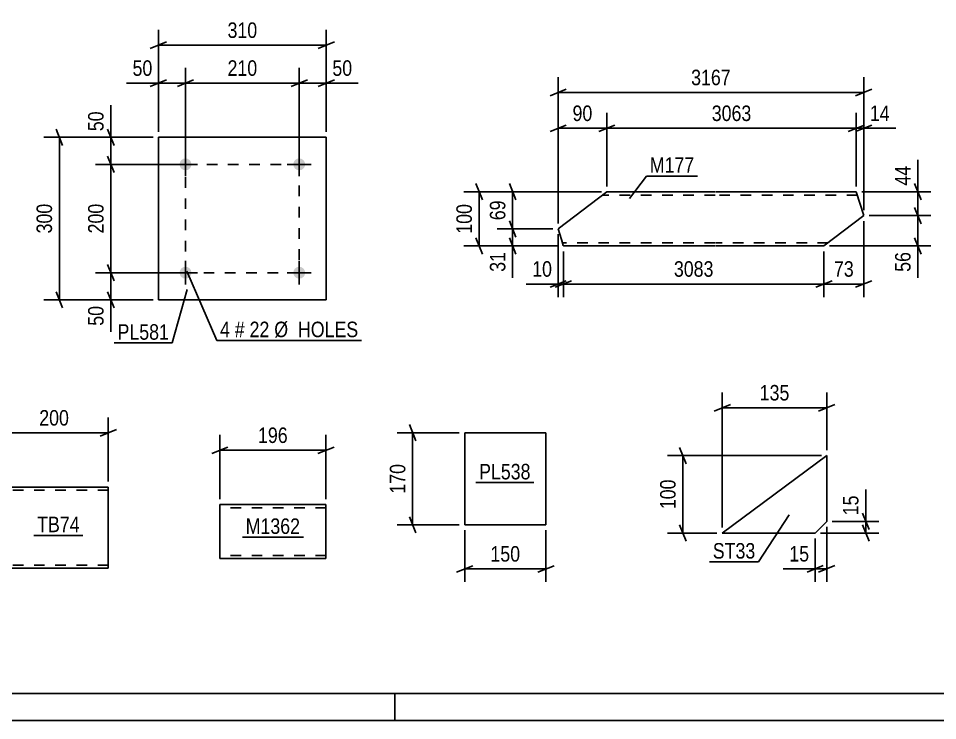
# Model space of a CAD drawing. Header units: millimetres. Extents: x 0 to 841, y 0 to 594.
# Drawn here: x 141.5 to 311.2, y 0 to 129.6 of the extents above; entities that cross this region are included whole.
import ezdxf

# ---------------------------------------------------------------- set-up
doc = ezdxf.new("R2010")
doc.units = ezdxf.units.MM
doc.linetypes.add('DXK_LINE_DOT2', pattern=[3.9198, 1.9599, -1.9599])
doc.styles.add('Arial Narrow', font='ARIALN.TTF', dxfattribs={"height": 0.2})

# ---------------------------------------------------------------- blocks, each defined once
blk = doc.blocks.new('Unknown-318894736-1133')
at = {"color": 5, "linetype": 'Continuous'}
for p, q in [((5, 5), (836, 5)), ((211, 0), (211, 5)), ((0, 0), (841, 0))]:
    blk.add_line(p, q, dxfattribs=at)
blk = doc.blocks.new('Part-318894736-2190 - 2176')
at = {"color": 2, "linetype": 'Continuous'}
for p, q in [((238.9, 53.14), (223.9, 53.14)), ((223.9, 53.14), (223.9, 36.14)), ((238.9, 36.14), (238.9, 53.14)), ((223.9, 36.14), (238.9, 36.14))]:
    blk.add_line(p, q, dxfattribs=at)
blk = doc.blocks.new('Part-318894736-2148 - 2133')
at = {"color": 2, "linetype": 'Continuous'}
for p, q in [((138.08, 43.11), (138.08, 28.2)), ((158.08, 43.11), (138.08, 43.11)), ((158.08, 29.31), (158.08, 43.11)), ((158.08, 28.11), (158.08, 29.31)), ((138.08, 28.2), (138.08, 28.11)), ((138.08, 28.11), (158.08, 28.11))]:
    blk.add_line(p, q, dxfattribs=at)
at = {"color": 7, "linetype": 'DXK_LINE_DOT2'}
for p, q in [((158.08, 42.51), (138.08, 42.51)), ((158.08, 42.51), (158.08, 42.46)), ((158.08, 42.46), (158.08, 42.51)), ((158.08, 42.37), (158.08, 42.46)), ((158.08, 42.46), (158.08, 42.37)), ((158.08, 28.75), (158.08, 29.08)), ((138.08, 28.71), (138.08, 28.75)), ((158.08, 28.71), (138.08, 28.71)), ((158.08, 28.71), (158.08, 28.75))]:
    blk.add_line(p, q, dxfattribs=at)
blk = doc.blocks.new('Part-318894736-1827 - 1811')
at = {"color": 2, "linetype": 'Continuous'}
for p, q in [((290.76, 48.92), (271.47, 34.63)), ((290.76, 48.92), (290.76, 36.77)), ((290.76, 36.77), (288.62, 34.63)), ((271.47, 34.63), (288.62, 34.63))]:
    blk.add_line(p, q, dxfattribs=at)
blk = doc.blocks.new('Part-318894736-5788 - 5782')
at = {"color": 2, "linetype": 'Continuous'}
for p, q in [((241.15, 90.77), (250.14, 97.62)), ((250.14, 97.62), (270.14, 97.62)), ((270.24, 97.62), (296.21, 97.62)), ((296.21, 97.62), (297.58, 93.22)), ((297.58, 93.22), (290.24, 87.62)), ((241.15, 90.77), (241.75, 88.82)), ((242.1, 87.72), (241.75, 88.82)), ((242.13, 87.62), (242.1, 87.72)), ((270.14, 87.62), (242.13, 87.62)), ((290.24, 87.62), (270.24, 87.62))]:
    blk.add_line(p, q, dxfattribs=at)
at = {"color": 7, "linetype": 'DXK_LINE_DOT2'}
for p, q in [((270.14, 97.02), (249.35, 97.02)), ((296.4, 97.02), (270.24, 97.02)), ((241.75, 88.82), (242.02, 87.98)), ((270.14, 88.22), (241.94, 88.22)), ((291.03, 88.22), (270.24, 88.22))]:
    blk.add_line(p, q, dxfattribs=at)
blk = doc.blocks.new('Part-318894736-6082 - 6078')
at = {"color": 2, "linetype": 'Continuous'}
for p, q in [((198.28, 39.9), (178.68, 39.9)), ((178.68, 39.9), (178.68, 29.9)), ((198.28, 29.9), (198.28, 39.9)), ((198.28, 29.9), (178.68, 29.9))]:
    blk.add_line(p, q, dxfattribs=at)
at = {"color": 7, "linetype": 'DXK_LINE_DOT2'}
for p, q in [((198.28, 39.3), (178.68, 39.3)), ((198.28, 39.25), (198.28, 39.3)), ((198.28, 39.3), (198.28, 39.25)), ((198.28, 39.16), (198.28, 39.25)), ((198.28, 39.25), (198.28, 39.16)), ((178.68, 30.5), (178.68, 30.55)), ((198.28, 30.5), (178.68, 30.5))]:
    blk.add_line(p, q, dxfattribs=at)
blk = doc.blocks.new('Bolt-318894736-6132 - 6098')
at = {"linetype": 'Continuous'}
for points in [[(173.44, 102.68, -1), (171.24, 102.68, -1)], [(194.44, 102.68, -1), (192.24, 102.68, -1)]]:
    blk.add_hatch(color=1, dxfattribs=at).paths.add_polyline_path(points)
at = {"color": 1, "linetype": 'Continuous'}
for p, q in [((172.34, 104.88), (172.34, 100.48)), ((193.34, 104.88), (193.34, 100.48)), ((170.14, 102.68), (174.54, 102.68)), ((191.14, 102.68), (195.54, 102.68))]:
    blk.add_line(p, q, dxfattribs=at)
blk = doc.blocks.new('Bolt-318894736-6137 - 6098')
at = {"linetype": 'Continuous'}
for points in [[(173.44, 82.68, -1), (171.24, 82.68, -1)], [(194.44, 82.68, -1), (192.24, 82.68, -1)]]:
    blk.add_hatch(color=1, dxfattribs=at).paths.add_polyline_path(points)
at = {"color": 1, "linetype": 'Continuous'}
for p, q in [((172.34, 84.88), (172.34, 80.48)), ((193.34, 84.88), (193.34, 80.48)), ((170.14, 82.68), (174.54, 82.68)), ((191.14, 82.68), (195.54, 82.68))]:
    blk.add_line(p, q, dxfattribs=at)
blk = doc.blocks.new('Part-318894736-6142 - 6098')
at = {"color": 2, "linetype": 'Continuous'}
for p, q in [((167.34, 77.67), (167.34, 107.67)), ((167.34, 107.67), (198.34, 107.67)), ((198.34, 107.67), (198.34, 77.67)), ((167.34, 77.67), (198.34, 77.67))]:
    blk.add_line(p, q, dxfattribs=at)
blk = doc.blocks.new('Rectangle-318894736-6251 - 6098')
at = {"color": 1, "linetype": 'DXK_LINE_DOT2'}
blk.add_lwpolyline([(172.34, 102.68), (193.34, 102.68), (193.34, 82.68), (172.34, 82.68), (172.34, 102.68)], close=True, dxfattribs=at)
blk = doc.blocks.new('StraightDimension-318894736-2192 - 2176')
at = {"color": 7, "linetype": 'Continuous'}
for p, q in [((223.9, 35.14), (223.9, 25.6)), ((238.9, 35.14), (238.9, 25.6)), ((225.4, 28.6), (222.4, 27.4)), ((223.9, 28), (238.9, 28)), ((237.4, 27.4), (240.4, 28.6))]:
    blk.add_line(p, q, dxfattribs=at)
at = {"color": 0}
blk.add_wipeout([(234.74, 28.75), (234.74, 32.95), (228.05, 32.95), (228.05, 28.75)], dxfattribs=at)
at = {"color": 3, "style": 'Arial Narrow'}
blk.add_text('150', height=2.863, dxfattribs=at).set_placement((228.65, 29.35))
blk = doc.blocks.new('StraightDimension-318894736-2203 - 2176')
at = {"color": 7, "linetype": 'Continuous'}
for p, q in [((214.88, 51.64), (213.68, 54.64)), ((222.9, 53.14), (211.43, 53.14)), ((214.28, 36.14), (214.28, 53.14)), ((213.68, 37.64), (214.88, 34.64)), ((222.9, 36.14), (211.43, 36.14))]:
    blk.add_line(p, q, dxfattribs=at)
at = {"color": 0}
blk.add_wipeout([(213.53, 47.98), (209.33, 47.98), (209.33, 41.29), (213.53, 41.29)], dxfattribs=at)
at = {"color": 3, "style": 'Arial Narrow'}
blk.add_text('170', height=2.863, rotation=90.0002, dxfattribs=at).set_placement((212.93, 41.89))
blk = doc.blocks.new('StraightDimension-318894736-2161 - 2133')
at = {"color": 7, "linetype": 'Continuous'}
for p, q in [((138.08, 44.11), (138.08, 55.96)), ((158.08, 44.11), (158.08, 55.96)), ((139.58, 53.71), (136.58, 52.51)), ((138.08, 53.11), (158.08, 53.11)), ((156.58, 52.51), (159.58, 53.71))]:
    blk.add_line(p, q, dxfattribs=at)
at = {"color": 0}
blk.add_wipeout([(151.42, 53.86), (151.42, 58.06), (144.73, 58.06), (144.73, 53.86)], dxfattribs=at)
at = {"color": 3, "style": 'Arial Narrow'}
blk.add_text('200', height=2.863, dxfattribs=at).set_placement((145.33, 54.46))
blk = doc.blocks.new('StraightDimension-318894736-1871 - 1811')
at = {"color": 7, "linetype": 'Continuous'}
for p, q in [((297.36, 38.27), (298.56, 35.27)), ((291.76, 36.77), (300.36, 36.77)), ((298.56, 33.13), (297.36, 36.13)), ((297.96, 34.63), (297.96, 36.77)), ((289.62, 34.63), (300.36, 34.63))]:
    blk.add_line(p, q, dxfattribs=at)
at = {"color": 0}
blk.add_wipeout([(297.21, 42.15), (293.01, 42.15), (293.01, 37.3), (297.21, 37.3)], dxfattribs=at)
at = {"color": 7, "linetype": 'Continuous'}
blk.add_line((297.96, 36.77), (297.96, 42.68), dxfattribs=at)
blk.add_line((297.96, 36.77), (297.96, 42.68), dxfattribs=at)
at = {"color": 3, "style": 'Arial Narrow'}
blk.add_text('15', height=2.863, rotation=90.0002, dxfattribs=at).set_placement((296.61, 37.9))
blk = doc.blocks.new('StraightDimension-318894736-1847 - 1811')
at = {"color": 7, "linetype": 'Continuous'}
for p, q in [((271.47, 35.63), (271.47, 60.59)), ((290.76, 49.92), (290.76, 60.59)), ((272.97, 58.34), (269.97, 57.14)), ((271.47, 57.74), (290.76, 57.74)), ((289.26, 57.14), (292.26, 58.34))]:
    blk.add_line(p, q, dxfattribs=at)
at = {"color": 0}
blk.add_wipeout([(284.46, 58.49), (284.46, 62.69), (277.77, 62.69), (277.77, 58.49)], dxfattribs=at)
at = {"color": 3, "style": 'Arial Narrow'}
blk.add_text('135', height=2.863, dxfattribs=at).set_placement((278.37, 59.09))
blk = doc.blocks.new('StraightDimension-318894736-1859 - 1811')
at = {"color": 7, "linetype": 'Continuous'}
for p, q in [((264.79, 47.42), (263.59, 50.42)), ((289.76, 48.92), (261.34, 48.92)), ((264.19, 34.63), (264.19, 48.92)), ((263.59, 36.13), (264.79, 33.13)), ((270.47, 34.63), (261.34, 34.63))]:
    blk.add_line(p, q, dxfattribs=at)
at = {"color": 0}
blk.add_wipeout([(263.44, 45.11), (259.24, 45.11), (259.24, 38.43), (263.44, 38.43)], dxfattribs=at)
at = {"color": 3, "style": 'Arial Narrow'}
blk.add_text('100', height=2.863, rotation=90.0002, dxfattribs=at).set_placement((262.84, 39.03))
blk = doc.blocks.new('StraightDimension-318894736-1829 - 1811')
at = {"color": 7, "linetype": 'Continuous'}
for p, q in [((290.76, 35.77), (290.76, 25.62)), ((288.62, 33.63), (288.62, 25.62)), ((287.12, 27.42), (290.12, 28.62)), ((288.62, 28.02), (290.76, 28.02)), ((292.26, 28.62), (289.26, 27.42))]:
    blk.add_line(p, q, dxfattribs=at)
at = {"color": 0}
blk.add_wipeout([(288.09, 28.77), (288.09, 32.97), (283.24, 32.97), (283.24, 28.77)], dxfattribs=at)
at = {"color": 7, "linetype": 'Continuous'}
blk.add_line((288.62, 28.02), (282.71, 28.02), dxfattribs=at)
blk.add_line((288.62, 28.02), (282.71, 28.02), dxfattribs=at)
at = {"color": 3, "style": 'Arial Narrow'}
blk.add_text('15', height=2.863, dxfattribs=at).set_placement((283.84, 29.37))
blk = doc.blocks.new('StraightDimension-318894736-15404 - 5782')
at = {"color": 7, "linetype": 'Continuous'}
for p, q in [((241.15, 91.77), (241.15, 118.79)), ((297.58, 94.22), (297.58, 118.79)), ((242.65, 116.54), (239.65, 115.34)), ((241.15, 115.94), (297.58, 115.94)), ((296.08, 115.34), (299.08, 116.54))]:
    blk.add_line(p, q, dxfattribs=at)
at = {"color": 0}
blk.add_wipeout([(273.62, 116.69), (273.62, 120.89), (265.11, 120.89), (265.11, 116.69)], dxfattribs=at)
at = {"color": 3, "style": 'Arial Narrow'}
blk.add_text('3167', height=2.863, dxfattribs=at).set_placement((265.71, 117.29))
blk = doc.blocks.new('StraightDimension-318894736-15468 - 5782')
at = {"color": 7, "linetype": 'Continuous'}
for p, q in [((297.58, 92.22), (297.58, 78.19)), ((290.24, 86.62), (290.24, 78.19)), ((288.74, 79.99), (291.74, 81.19)), ((290.24, 80.59), (297.58, 80.59)), ((299.08, 81.19), (296.08, 79.99))]:
    blk.add_line(p, q, dxfattribs=at)
at = {"color": 0}
blk.add_wipeout([(296.34, 81.34), (296.34, 85.54), (291.48, 85.54), (291.48, 81.34)], dxfattribs=at)
at = {"color": 3, "style": 'Arial Narrow'}
blk.add_text('73', height=2.863, dxfattribs=at).set_placement((292.08, 81.94))
blk = doc.blocks.new('StraightDimension-318894736-15418 - 5782')
at = {"color": 7, "linetype": 'Continuous'}
for p, q in [((250.14, 98.62), (250.14, 112.18)), ((296.21, 98.62), (296.21, 112.18)), ((251.64, 109.93), (248.64, 108.73)), ((250.14, 109.33), (296.21, 109.33)), ((294.71, 108.73), (297.71, 109.93))]:
    blk.add_line(p, q, dxfattribs=at)
at = {"color": 0}
blk.add_wipeout([(277.43, 110.08), (277.43, 114.28), (268.92, 114.28), (268.92, 110.08)], dxfattribs=at)
at = {"color": 3, "style": 'Arial Narrow'}
blk.add_text('3063', height=2.863, dxfattribs=at).set_placement((269.52, 110.68))
blk = doc.blocks.new('StraightDimension-318894736-15470 - 5782')
at = {"color": 7, "linetype": 'Continuous'}
for p, q in [((241.15, 89.77), (241.15, 78.19)), ((242.13, 86.62), (242.13, 78.19)), ((239.65, 79.99), (242.65, 81.19)), ((243.63, 81.19), (240.63, 79.99)), ((241.15, 80.59), (242.13, 80.59))]:
    blk.add_line(p, q, dxfattribs=at)
at = {"color": 0}
blk.add_wipeout([(240.62, 81.34), (240.62, 85.54), (235.76, 85.54), (235.76, 81.34)], dxfattribs=at)
at = {"color": 7, "linetype": 'Continuous'}
blk.add_line((241.15, 80.59), (235.24, 80.59), dxfattribs=at)
blk.add_line((241.15, 80.59), (235.24, 80.59), dxfattribs=at)
at = {"color": 3, "style": 'Arial Narrow'}
blk.add_text('10', height=2.863, dxfattribs=at).set_placement((236.36, 81.94))
blk = doc.blocks.new('StraightDimension-318894736-15417 - 5782')
at = {"color": 7, "linetype": 'Continuous'}
for p, q in [((296.21, 98.62), (296.21, 112.18)), ((297.58, 94.22), (297.58, 112.18)), ((294.71, 108.73), (297.71, 109.93)), ((299.08, 109.93), (296.08, 108.73)), ((296.21, 109.33), (297.58, 109.33))]:
    blk.add_line(p, q, dxfattribs=at)
at = {"color": 0}
blk.add_wipeout([(302.96, 110.08), (302.96, 114.28), (298.11, 114.28), (298.11, 110.08)], dxfattribs=at)
at = {"color": 7, "linetype": 'Continuous'}
blk.add_line((297.58, 109.33), (303.49, 109.33), dxfattribs=at)
blk.add_line((297.58, 109.33), (303.49, 109.33), dxfattribs=at)
at = {"color": 3, "style": 'Arial Narrow'}
blk.add_text('14', height=2.863, dxfattribs=at).set_placement((298.71, 110.68))
blk = doc.blocks.new('StraightDimension-318894736-15419 - 5782')
at = {"color": 7, "linetype": 'Continuous'}
for p, q in [((241.15, 91.77), (241.15, 112.18)), ((250.14, 98.62), (250.14, 112.18)), ((239.65, 108.73), (242.65, 109.93)), ((241.15, 109.33), (250.14, 109.33)), ((251.64, 109.93), (248.64, 108.73))]:
    blk.add_line(p, q, dxfattribs=at)
at = {"color": 0}
blk.add_wipeout([(248.07, 110.08), (248.07, 114.28), (243.21, 114.28), (243.21, 110.08)], dxfattribs=at)
at = {"color": 3, "style": 'Arial Narrow'}
blk.add_text('90', height=2.863, dxfattribs=at).set_placement((243.81, 110.68))
blk = doc.blocks.new('StraightDimension-318894736-15469 - 5782')
at = {"color": 7, "linetype": 'Continuous'}
for p, q in [((242.13, 86.62), (242.13, 78.19)), ((290.24, 86.62), (290.24, 78.19)), ((243.63, 81.19), (240.63, 79.99)), ((242.13, 80.59), (290.24, 80.59)), ((288.74, 79.99), (291.74, 81.19))]:
    blk.add_line(p, q, dxfattribs=at)
at = {"color": 0}
blk.add_wipeout([(270.44, 81.34), (270.44, 85.54), (261.93, 85.54), (261.93, 81.34)], dxfattribs=at)
at = {"color": 3, "style": 'Arial Narrow'}
blk.add_text('3083', height=2.863, dxfattribs=at).set_placement((262.53, 81.94))
blk = doc.blocks.new('StraightDimension-318894736-15519 - 5782')
at = {"color": 7, "linetype": 'Continuous'}
for p, q in [((232.15, 99.12), (233.35, 96.12)), ((249.14, 97.62), (229.9, 97.62)), ((232.75, 90.77), (232.75, 97.62)), ((233.35, 89.27), (232.15, 92.27)), ((240.15, 90.77), (229.9, 90.77))]:
    blk.add_line(p, q, dxfattribs=at)
at = {"color": 0}
blk.add_wipeout([(232, 96.62), (227.8, 96.62), (227.8, 91.77), (232, 91.77)], dxfattribs=at)
at = {"color": 3, "style": 'Arial Narrow'}
blk.add_text('69', height=2.863, rotation=90.0002, dxfattribs=at).set_placement((231.4, 92.37))
blk = doc.blocks.new('StraightDimension-318894736-15520 - 5782')
at = {"color": 7, "linetype": 'Continuous'}
for p, q in [((232.15, 92.27), (233.35, 89.27)), ((240.15, 90.77), (229.9, 90.77)), ((232.75, 87.62), (232.75, 90.77)), ((233.35, 86.12), (232.15, 89.12)), ((241.13, 87.62), (229.9, 87.62))]:
    blk.add_line(p, q, dxfattribs=at)
at = {"color": 0}
blk.add_wipeout([(232, 87.1), (227.8, 87.1), (227.8, 82.24), (232, 82.24)], dxfattribs=at)
at = {"color": 7, "linetype": 'Continuous'}
blk.add_line((232.75, 87.62), (232.75, 81.72), dxfattribs=at)
blk.add_line((232.75, 87.62), (232.75, 81.72), dxfattribs=at)
at = {"color": 3, "style": 'Arial Narrow'}
blk.add_text('31', height=2.863, rotation=90.0002, dxfattribs=at).set_placement((231.4, 82.84))
blk = doc.blocks.new('StraightDimension-318894736-15556 - 5782')
at = {"color": 7, "linetype": 'Continuous'}
for p, q in [((225.97, 99.12), (227.17, 96.12)), ((249.14, 97.62), (223.72, 97.62)), ((226.57, 87.62), (226.57, 97.62)), ((227.17, 86.12), (225.97, 89.12)), ((241.13, 87.62), (223.72, 87.62))]:
    blk.add_line(p, q, dxfattribs=at)
at = {"color": 0}
blk.add_wipeout([(225.82, 95.97), (221.62, 95.97), (221.62, 89.28), (225.82, 89.28)], dxfattribs=at)
at = {"color": 3, "style": 'Arial Narrow'}
blk.add_text('100', height=2.863, rotation=90.0002, dxfattribs=at).set_placement((225.22, 89.88))
blk = doc.blocks.new('StraightDimension-318894736-15580 - 5782')
at = {"color": 7, "linetype": 'Continuous'}
for p, q in [((306.98, 99.12), (308.18, 96.12)), ((297.21, 97.62), (309.98, 97.62)), ((307.58, 93.22), (307.58, 97.62)), ((308.18, 91.72), (306.98, 94.72)), ((298.58, 93.22), (309.98, 93.22))]:
    blk.add_line(p, q, dxfattribs=at)
at = {"color": 0}
blk.add_wipeout([(306.83, 103), (302.63, 103), (302.63, 98.15), (306.83, 98.15)], dxfattribs=at)
at = {"color": 7, "linetype": 'Continuous'}
blk.add_line((307.58, 97.62), (307.58, 103.53), dxfattribs=at)
blk.add_line((307.58, 97.62), (307.58, 103.53), dxfattribs=at)
at = {"color": 3, "style": 'Arial Narrow'}
blk.add_text('44', height=2.863, rotation=90.0002, dxfattribs=at).set_placement((306.23, 98.75))
blk = doc.blocks.new('StraightDimension-318894736-15581 - 5782')
at = {"color": 7, "linetype": 'Continuous'}
for p, q in [((306.98, 94.72), (308.18, 91.72)), ((298.58, 93.22), (309.98, 93.22)), ((307.58, 87.62), (307.58, 93.22)), ((308.18, 86.12), (306.98, 89.12)), ((291.24, 87.62), (309.98, 87.62))]:
    blk.add_line(p, q, dxfattribs=at)
at = {"color": 0}
blk.add_wipeout([(306.83, 87.1), (302.63, 87.1), (302.63, 82.24), (306.83, 82.24)], dxfattribs=at)
at = {"color": 7, "linetype": 'Continuous'}
blk.add_line((307.58, 87.62), (307.58, 81.72), dxfattribs=at)
blk.add_line((307.58, 87.62), (307.58, 81.72), dxfattribs=at)
at = {"color": 3, "style": 'Arial Narrow'}
blk.add_text('56', height=2.863, rotation=90.0002, dxfattribs=at).set_placement((306.23, 82.84))
blk = doc.blocks.new('StraightDimension-318894736-6084 - 6078')
at = {"color": 7, "linetype": 'Continuous'}
for p, q in [((178.68, 40.9), (178.68, 52.75)), ((198.28, 40.9), (198.28, 52.75)), ((180.18, 50.5), (177.18, 49.3)), ((178.68, 49.9), (198.28, 49.9)), ((196.78, 49.3), (199.78, 50.5))]:
    blk.add_line(p, q, dxfattribs=at)
at = {"color": 0}
blk.add_wipeout([(191.82, 50.65), (191.82, 54.85), (185.13, 54.85), (185.13, 50.65)], dxfattribs=at)
at = {"color": 3, "style": 'Arial Narrow'}
blk.add_text('196', height=2.863, dxfattribs=at).set_placement((185.73, 51.25))
blk = doc.blocks.new('StraightDimension-318894736-6222 - 6098')
at = {"color": 7, "linetype": 'Continuous'}
for p, q in [((172.34, 103.68), (172.34, 120.52)), ((193.34, 103.68), (193.34, 120.52)), ((173.84, 118.27), (170.84, 117.07)), ((172.34, 117.67), (193.34, 117.67)), ((191.84, 117.07), (194.84, 118.27))]:
    blk.add_line(p, q, dxfattribs=at)
at = {"color": 0}
blk.add_wipeout([(186.18, 118.42), (186.18, 122.62), (179.5, 122.62), (179.5, 118.42)], dxfattribs=at)
at = {"color": 3, "style": 'Arial Narrow'}
blk.add_text('210', height=2.863, dxfattribs=at).set_placement((180.1, 119.02))
blk = doc.blocks.new('StraightDimension-318894736-6209 - 6098')
at = {"color": 7, "linetype": 'Continuous'}
for p, q in [((167.34, 108.67), (167.34, 120.52)), ((172.34, 103.68), (172.34, 120.52)), ((165.84, 117.07), (168.84, 118.27)), ((167.34, 117.67), (172.34, 117.67)), ((173.84, 118.27), (170.84, 117.07))]:
    blk.add_line(p, q, dxfattribs=at)
at = {"color": 0}
blk.add_wipeout([(166.81, 118.42), (166.81, 122.62), (161.96, 122.62), (161.96, 118.42)], dxfattribs=at)
at = {"color": 7, "linetype": 'Continuous'}
blk.add_line((167.34, 117.67), (161.43, 117.67), dxfattribs=at)
blk.add_line((167.34, 117.67), (161.43, 117.67), dxfattribs=at)
at = {"color": 3, "style": 'Arial Narrow'}
blk.add_text('50', height=2.863, dxfattribs=at).set_placement((162.56, 119.02))
blk = doc.blocks.new('StraightDimension-318894736-6155 - 6098')
at = {"color": 7, "linetype": 'Continuous'}
for p, q in [((149.64, 106.17), (148.44, 109.17)), ((166.34, 107.67), (146.19, 107.67)), ((149.04, 77.67), (149.04, 107.67)), ((148.44, 79.17), (149.64, 76.17)), ((166.34, 77.67), (146.19, 77.67))]:
    blk.add_line(p, q, dxfattribs=at)
at = {"color": 0}
blk.add_wipeout([(148.29, 96.02), (144.09, 96.02), (144.09, 89.33), (148.29, 89.33)], dxfattribs=at)
at = {"color": 3, "style": 'Arial Narrow'}
blk.add_text('300', height=2.863, rotation=90.0002, dxfattribs=at).set_placement((147.69, 89.93))
blk = doc.blocks.new('StraightDimension-318894736-6195 - 6098')
at = {"color": 7, "linetype": 'Continuous'}
for p, q in [((157.96, 109.17), (159.16, 106.17)), ((166.34, 107.67), (155.71, 107.67)), ((158.56, 102.68), (158.56, 107.67)), ((159.16, 101.18), (157.96, 104.18)), ((171.34, 102.68), (155.71, 102.68))]:
    blk.add_line(p, q, dxfattribs=at)
at = {"color": 0}
blk.add_wipeout([(157.81, 113.06), (153.61, 113.06), (153.61, 108.2), (157.81, 108.2)], dxfattribs=at)
at = {"color": 7, "linetype": 'Continuous'}
blk.add_line((158.56, 107.67), (158.56, 113.58), dxfattribs=at)
blk.add_line((158.56, 107.67), (158.56, 113.58), dxfattribs=at)
at = {"color": 3, "style": 'Arial Narrow'}
blk.add_text('50', height=2.863, rotation=90.0002, dxfattribs=at).set_placement((157.21, 108.8))
blk = doc.blocks.new('StraightDimension-318894736-6144 - 6098')
at = {"color": 7, "linetype": 'Continuous'}
for p, q in [((167.34, 108.67), (167.34, 127.52)), ((198.34, 108.67), (198.34, 127.52)), ((168.84, 125.27), (165.84, 124.07)), ((167.34, 124.67), (198.34, 124.67)), ((196.84, 124.07), (199.84, 125.27))]:
    blk.add_line(p, q, dxfattribs=at)
at = {"color": 0}
blk.add_wipeout([(186.18, 125.42), (186.18, 129.62), (179.5, 129.62), (179.5, 125.42)], dxfattribs=at)
at = {"color": 3, "style": 'Arial Narrow'}
blk.add_text('310', height=2.863, dxfattribs=at).set_placement((180.1, 126.02))
blk = doc.blocks.new('StraightDimension-318894736-6166 - 6098')
at = {"color": 7, "linetype": 'Continuous'}
for p, q in [((157.96, 84.18), (159.16, 81.18)), ((171.34, 82.68), (155.71, 82.68)), ((158.56, 77.67), (158.56, 82.68)), ((159.16, 76.17), (157.96, 79.17)), ((166.34, 77.67), (155.71, 77.67))]:
    blk.add_line(p, q, dxfattribs=at)
at = {"color": 0}
blk.add_wipeout([(157.81, 77.15), (153.61, 77.15), (153.61, 72.29), (157.81, 72.29)], dxfattribs=at)
at = {"color": 7, "linetype": 'Continuous'}
blk.add_line((158.56, 77.67), (158.56, 71.77), dxfattribs=at)
blk.add_line((158.56, 77.67), (158.56, 71.77), dxfattribs=at)
at = {"color": 3, "style": 'Arial Narrow'}
blk.add_text('50', height=2.863, rotation=90.0002, dxfattribs=at).set_placement((157.21, 72.89))
blk = doc.blocks.new('StraightDimension-318894736-6179 - 6098')
at = {"color": 7, "linetype": 'Continuous'}
for p, q in [((159.16, 101.18), (157.96, 104.18)), ((171.34, 102.68), (155.71, 102.68)), ((158.56, 82.68), (158.56, 102.68)), ((157.96, 84.18), (159.16, 81.18)), ((171.34, 82.68), (155.71, 82.68))]:
    blk.add_line(p, q, dxfattribs=at)
at = {"color": 0}
blk.add_wipeout([(157.81, 96.02), (153.61, 96.02), (153.61, 89.33), (157.81, 89.33)], dxfattribs=at)
at = {"color": 3, "style": 'Arial Narrow'}
blk.add_text('200', height=2.863, rotation=90.0002, dxfattribs=at).set_placement((157.21, 89.93))
blk = doc.blocks.new('StraightDimension-318894736-6238 - 6098')
at = {"color": 7, "linetype": 'Continuous'}
for p, q in [((193.34, 103.68), (193.34, 120.52)), ((198.34, 108.67), (198.34, 120.52)), ((191.84, 117.07), (194.84, 118.27)), ((193.34, 117.67), (198.34, 117.67)), ((199.84, 118.27), (196.84, 117.07))]:
    blk.add_line(p, q, dxfattribs=at)
at = {"color": 0}
blk.add_wipeout([(203.72, 118.42), (203.72, 122.62), (198.86, 122.62), (198.86, 118.42)], dxfattribs=at)
at = {"color": 7, "linetype": 'Continuous'}
blk.add_line((198.34, 117.67), (204.24, 117.67), dxfattribs=at)
blk.add_line((198.34, 117.67), (204.24, 117.67), dxfattribs=at)
at = {"color": 3, "style": 'Arial Narrow'}
blk.add_text('50', height=2.863, dxfattribs=at).set_placement((199.46, 119.02))
blk = doc.blocks.new('Mark-318894736-2188 - 2176')
at = {"color": 0}
blk.add_wipeout([(236.06, 44.53), (236.06, 47.53), (226.56, 47.53), (226.56, 44.53)], dxfattribs=at)
blk.add_wipeout([(236.06, 44.53), (236.06, 47.53), (226.56, 47.53), (226.56, 44.53)], dxfattribs=at)
at = {"color": 30, "linetype": 'Continuous'}
blk.add_line((225.96, 43.93), (236.66, 43.93), dxfattribs=at)
at = {"color": 3, "style": 'Arial Narrow'}
blk.add_text('PL538', height=2.863, dxfattribs=at).set_placement((226.56, 44.53))
blk = doc.blocks.new('Mark-318894736-2146 - 2133')
at = {"color": 0}
blk.add_wipeout([(152.79, 34.78), (152.79, 37.78), (144.94, 37.78), (144.94, 34.78)], dxfattribs=at)
blk.add_wipeout([(152.79, 34.78), (152.79, 37.78), (144.94, 37.78), (144.94, 34.78)], dxfattribs=at)
at = {"color": 30, "linetype": 'Continuous'}
blk.add_line((144.34, 34.18), (153.39, 34.18), dxfattribs=at)
at = {"color": 3, "style": 'Arial Narrow'}
blk.add_text('TB74', height=2.863, dxfattribs=at).set_placement((144.94, 34.78))
blk = doc.blocks.new('Mark-318894736-1823 - 1811')
at = {"color": 0}
blk.add_wipeout([(277.57, 29.91), (277.57, 32.91), (269.71, 32.91), (269.71, 29.91)], dxfattribs=at)
blk.add_wipeout([(277.57, 29.91), (277.57, 32.91), (269.71, 32.91), (269.71, 29.91)], dxfattribs=at)
at = {"color": 30, "linetype": 'Continuous'}
for p in [(283.79, 37.97), (269.11, 29.31)]:
    blk.add_line(p, (278.17, 29.31), dxfattribs=at)
at = {"color": 3, "style": 'Arial Narrow'}
blk.add_text('ST33', height=2.863, dxfattribs=at).set_placement((269.71, 29.91))
blk = doc.blocks.new('Mark-318894736-5784 - 5782')
at = {"color": 0}
blk.add_wipeout([(266.29, 101.12), (266.29, 104.12), (258.07, 104.12), (258.07, 101.12)], dxfattribs=at)
blk.add_wipeout([(266.29, 101.12), (266.29, 104.12), (258.07, 104.12), (258.07, 101.12)], dxfattribs=at)
at = {"color": 30, "linetype": 'Continuous'}
for p, q in [((254.33, 96.39), (257.47, 100.52)), ((257.47, 100.52), (266.89, 100.52))]:
    blk.add_line(p, q, dxfattribs=at)
at = {"color": 3, "style": 'Arial Narrow'}
blk.add_text('M177', height=2.863, dxfattribs=at).set_placement((258.07, 101.12))
blk = doc.blocks.new('Mark-318894736-6080 - 6078')
at = {"color": 0}
blk.add_wipeout([(193.5, 34.46), (193.5, 37.46), (183.45, 37.46), (183.45, 34.46)], dxfattribs=at)
blk.add_wipeout([(193.5, 34.46), (193.5, 37.46), (183.45, 37.46), (183.45, 34.46)], dxfattribs=at)
at = {"color": 30, "linetype": 'Continuous'}
blk.add_line((182.85, 33.86), (194.1, 33.86), dxfattribs=at)
at = {"color": 3, "style": 'Arial Narrow'}
blk.add_text('M1362', height=2.863, dxfattribs=at).set_placement((183.45, 34.46))
blk = doc.blocks.new('Mark-318894736-6138 - 6098')
at = {"color": 0}
blk.add_wipeout([(169.29, 70.31), (169.29, 73.31), (159.79, 73.31), (159.79, 70.31)], dxfattribs=at)
blk.add_wipeout([(169.29, 70.31), (169.29, 73.31), (159.79, 73.31), (159.79, 70.31)], dxfattribs=at)
at = {"color": 30, "linetype": 'Continuous'}
for p in [(172.64, 79.56), (159.19, 69.71)]:
    blk.add_line(p, (169.89, 69.71), dxfattribs=at)
at = {"color": 3, "style": 'Arial Narrow'}
blk.add_text('PL581', height=2.863, dxfattribs=at).set_placement((159.79, 70.31))
blk = doc.blocks.new('MarkSet-318894736-6298 - 6098')
at = {"color": 0}
for points in [[(180.54, 70.78), (180.54, 73.78), (178.71, 73.78), (178.71, 70.78)], [(183.27, 70.78), (183.27, 73.78), (181.44, 73.78), (181.44, 70.78)], [(187.83, 70.78), (187.83, 73.78), (184.17, 73.78), (184.17, 70.78)], [(204.25, 70.78), (204.25, 73.78), (188.73, 73.78), (188.73, 70.78)]]:
    blk.add_wipeout(points, dxfattribs=at)
for points in [[(180.54, 70.78), (180.54, 73.78), (178.71, 73.78), (178.71, 70.78)], [(183.27, 70.78), (183.27, 73.78), (181.44, 73.78), (181.44, 70.78)], [(187.83, 70.78), (187.83, 73.78), (184.17, 73.78), (184.17, 70.78)], [(204.25, 70.78), (204.25, 73.78), (188.73, 73.78), (188.73, 70.78)]]:
    blk.add_wipeout(points, dxfattribs=at)
at = {"color": 7, "linetype": 'Continuous'}
for p, q in [((172.61, 82.95), (178.11, 70.18)), ((178.11, 70.18), (204.85, 70.18))]:
    blk.add_line(p, q, dxfattribs=at)
at = {"color": 3, "style": 'Arial Narrow'}
for s, height, p in [('4', 2.86, (178.71, 70.78)), ('#', 2.86, (181.44, 70.78)), ('22', 2.863, (184.17, 70.78)), ('Ø  HOLES', 2.863, (188.73, 70.78))]:
    blk.add_text(s, height=height, dxfattribs=at).set_placement(p)

msp = doc.modelspace()

# ---------------------------------------------------------------- block references
for name in ['Unknown-318894736-1133', 'Part-318894736-6142 - 6098', 'Bolt-318894736-6132 - 6098', 'Rectangle-318894736-6251 - 6098', 'Part-318894736-5788 - 5782', 'Bolt-318894736-6137 - 6098', 'Part-318894736-2190 - 2176', 'Part-318894736-1827 - 1811', 'Part-318894736-2148 - 2133', 'Part-318894736-6082 - 6078']:
    msp.add_blockref(name, (0, 0))

# ---------------------------------------------------------------- next in the draw order: block references
for name in ['StraightDimension-318894736-6222 - 6098', 'StraightDimension-318894736-15404 - 5782', 'StraightDimension-318894736-15470 - 5782', 'StraightDimension-318894736-2161 - 2133', 'StraightDimension-318894736-6084 - 6078', 'Mark-318894736-2188 - 2176', 'StraightDimension-318894736-1871 - 1811', 'Mark-318894736-2146 - 2133', 'Mark-318894736-6080 - 6078', 'StraightDimension-318894736-2192 - 2176']:
    msp.add_blockref(name, (0, 0))

# ---------------------------------------------------------------- next in the draw order: block references
for name in ['StraightDimension-318894736-6209 - 6098', 'StraightDimension-318894736-15418 - 5782', 'StraightDimension-318894736-15468 - 5782', 'StraightDimension-318894736-1847 - 1811', 'StraightDimension-318894736-2203 - 2176']:
    msp.add_blockref(name, (0, 0))

# ---------------------------------------------------------------- next in the draw order: block references
for name in ['StraightDimension-318894736-15419 - 5782', 'StraightDimension-318894736-15417 - 5782', 'StraightDimension-318894736-6155 - 6098', 'Mark-318894736-5784 - 5782', 'StraightDimension-318894736-15469 - 5782', 'StraightDimension-318894736-1859 - 1811']:
    msp.add_blockref(name, (0, 0))

# ---------------------------------------------------------------- next in the draw order: block references
for name in ['StraightDimension-318894736-6195 - 6098', 'StraightDimension-318894736-15580 - 5782', 'StraightDimension-318894736-15519 - 5782', 'StraightDimension-318894736-6166 - 6098', 'StraightDimension-318894736-1829 - 1811']:
    msp.add_blockref(name, (0, 0))

# ---------------------------------------------------------------- next in the draw order: block references
for name in ['StraightDimension-318894736-6144 - 6098', 'StraightDimension-318894736-6179 - 6098', 'StraightDimension-318894736-15581 - 5782', 'StraightDimension-318894736-15520 - 5782', 'Mark-318894736-6138 - 6098', 'Mark-318894736-1823 - 1811']:
    msp.add_blockref(name, (0, 0))

# ---------------------------------------------------------------- next in the draw order: block references
for name in ['StraightDimension-318894736-6238 - 6098', 'StraightDimension-318894736-15556 - 5782', 'MarkSet-318894736-6298 - 6098']:
    msp.add_blockref(name, (0, 0))

doc.saveas('drawing.dxf')
